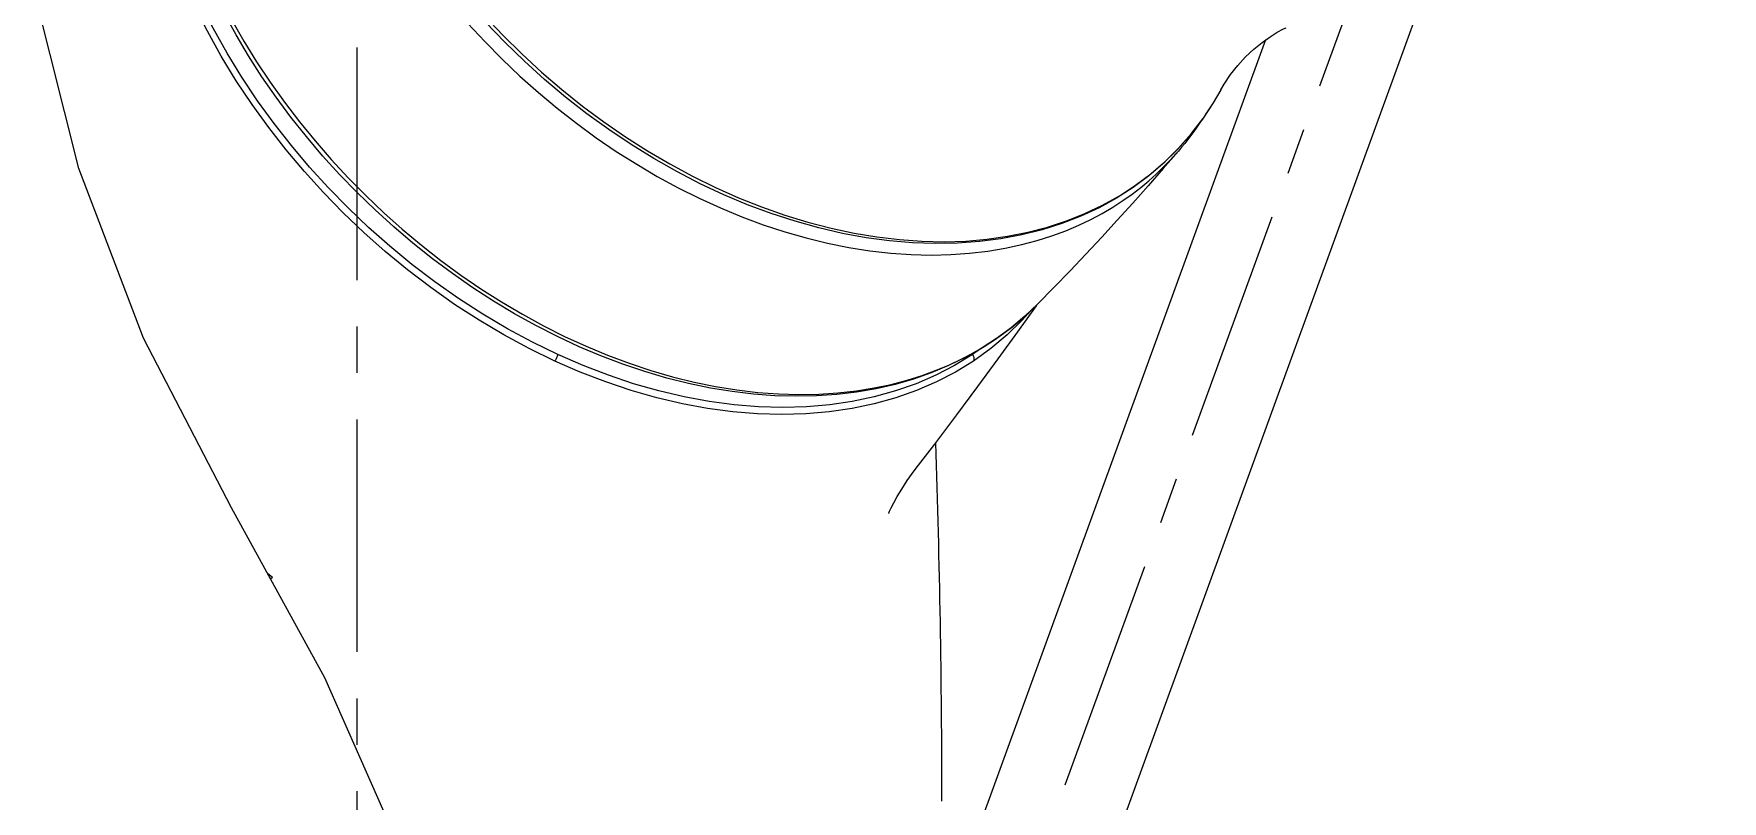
# Model space of a CAD drawing. Extents: x 30 to 624, y 450 to 870.
# Drawn here: x 512.6 to 576.2, y 606.9 to 635.8 of the extents above; entities that cross this region are included whole.
import ezdxf

# ---------------------------------------------------------------- set-up
doc = ezdxf.new("R2010")
doc.units = 0
doc.header["$LTSCALE"] = 7
doc.header["$MEASUREMENT"] = 0
doc.linetypes.add('CENTER', pattern=[2, 1.25, -0.25, 0.25, -0.25])
doc.layers.get('0').update_dxf_attribs({"color": 2, "linetype": 'CONTINUOUS'})
doc.layers.add('CL', color=1, linetype='CENTER')
doc.layers.add('D', color=2, linetype='CONTINUOUS')

msp = doc.modelspace()

# ---------------------------------------------------------------- linework, layer by layer
at = {"color": 7, "linetype": 'Continuous'}
for p, q in [((546.644, 586.975), (564.964, 637.31)), ((546.687, 601.713), (559.01, 635.57)), ((557.309, 633.679), (557.025, 633.189)), ((557.309, 633.679), (557.311, 633.683)), ((557.311, 633.683), (557.434, 633.895)), ((557.029, 633.196), (556.617, 632.573)), ((557.025, 633.189), (556.728, 632.741)), ((555.215, 630.984), (555.722, 631.487)), ((550.372, 625.553), (550.407, 625.602)), ((548.264, 623.925), (547.97, 623.714))]:
    msp.add_line(p, q, dxfattribs=at)
for points in [[(532.367, 623.714), (531.408, 624.181), (530.467, 624.688), (529.543, 625.234), (528.632, 625.824), (527.738, 626.453), (526.874, 627.11), (526.044, 627.792), (525.245, 628.501), (524.475, 629.235), (523.735, 629.993), (523.025, 630.775), (522.345, 631.582), (521.693, 632.415), (521.071, 633.272), (520.482, 634.155), (519.924, 635.066), (519.399, 636.003), (518.918, 636.948), (518.486, 637.896), (518.099, 638.853), (517.756, 639.818)], [(532.254, 623.471), (531.29, 623.94), (530.339, 624.453), (529.402, 625.008), (528.482, 625.604), (527.582, 626.238), (526.711, 626.903), (525.874, 627.593), (525.069, 628.308), (524.292, 629.051), (523.546, 629.817), (522.832, 630.606), (522.145, 631.422), (521.488, 632.264), (520.863, 633.13), (520.269, 634.021), (519.705, 634.943), (519.179, 635.887), (518.696, 636.844), (518.259, 637.806), (517.87, 638.775), (517.527, 639.747)], [(550.427, 625.621), (549.938, 625.156), (549.419, 624.721), (548.872, 624.316), (548.297, 623.944), (547.696, 623.605), (547.07, 623.299), (546.42, 623.029), (545.747, 622.793), (545.054, 622.593), (544.34, 622.429), (543.608, 622.302), (542.859, 622.212), (542.096, 622.159), (541.32, 622.144), (540.531, 622.166), (539.732, 622.225), (538.924, 622.321), (538.109, 622.454), (537.288, 622.624), (536.464, 622.831), (535.638, 623.073), (534.811, 623.351), (533.987, 623.663), (533.166, 624.01), (532.349, 624.39), (531.539, 624.802), (530.738, 625.246), (529.946, 625.721), (529.166, 626.226), (528.398, 626.76), (527.646, 627.321), (526.909, 627.908), (526.191, 628.521), (525.491, 629.158), (524.811, 629.818), (524.153, 630.499), (523.518, 631.2), (522.907, 631.92), (522.322, 632.657), (521.764, 633.409), (521.234, 634.176), (520.732, 634.956), (520.261, 635.746), (519.821, 636.546)], [(520.098, 636.308), (520.55, 635.519), (521.03, 634.74), (521.54, 633.973), (522.077, 633.22), (522.641, 632.48), (523.23, 631.758), (523.843, 631.053), (524.479, 630.366), (525.137, 629.699), (525.816, 629.054), (526.515, 628.431), (527.231, 627.832), (527.964, 627.258), (528.712, 626.709), (529.474, 626.189), (530.247, 625.697), (531.031, 625.234), (531.823, 624.801), (532.623, 624.399), (533.429, 624.029), (534.239, 623.692), (535.053, 623.387), (535.868, 623.117), (536.683, 622.881), (537.495, 622.679), (538.302, 622.514), (539.103, 622.384), (539.895, 622.291), (540.673, 622.233), (541.438, 622.212), (542.186, 622.225), (542.908, 622.272), (543.604, 622.35), (544.273, 622.458), (544.907, 622.593), (545.505, 622.75), (546.069, 622.927), (546.6, 623.122), (547.099, 623.331), (547.565, 623.552), (548.003, 623.783), (548.412, 624.023), (548.794, 624.269), (549.151, 624.52)], [(528.985, 636.176), (529.615, 635.496), (530.268, 634.836), (530.941, 634.198), (531.633, 633.581), (532.344, 632.988), (533.071, 632.42), (533.812, 631.878), (534.567, 631.364), (535.334, 630.878), (536.11, 630.421), (536.896, 629.994), (537.688, 629.598), (538.487, 629.233), (539.291, 628.901), (540.097, 628.601), (540.905, 628.336), (541.712, 628.104), (542.517, 627.908), (543.316, 627.747), (544.109, 627.622), (544.892, 627.533), (545.66, 627.479), (546.414, 627.461), (547.151, 627.478), (547.861, 627.527), (548.545, 627.608), (549.2, 627.717), (549.822, 627.852), (550.408, 628.008), (550.96, 628.184), (551.48, 628.377), (551.967, 628.584), (552.423, 628.802), (552.851, 629.03), (553.251, 629.266), (553.624, 629.508), (553.973, 629.755), (554.299, 630.005), (554.602, 630.256), (554.885, 630.509), (555.148, 630.763), (555.393, 631.015), (555.621, 631.266), (555.715, 631.374)], [(529.607, 636.467), (530.298, 635.737), (531.014, 635.03), (531.753, 634.349), (532.514, 633.696), (533.295, 633.071), (534.094, 632.476), (534.91, 631.913), (535.739, 631.384), (536.581, 630.889)], [(555.684, 631.439), (555.161, 630.924), (554.603, 630.446), (554.011, 630.006), (553.386, 629.604), (552.73, 629.243), (552.044, 628.923), (551.33, 628.645), (550.59, 628.41), (549.826, 628.217), (549.04, 628.069), (548.234, 627.965), (547.409, 627.905), (546.568, 627.89), (545.712, 627.919), (544.843, 627.993), (543.965, 628.111), (543.078, 628.274), (542.187, 628.48), (541.292, 628.73), (540.396, 629.022), (539.502, 629.356), (538.611, 629.731), (537.725, 630.146), (536.847, 630.6), (535.98, 631.091), (535.125, 631.62), (534.285, 632.183), (533.461, 632.78), (532.656, 633.409), (531.871, 634.069), (531.108, 634.758), (530.37, 635.475), (529.657, 636.217)], [(557.434, 633.895), (557.677, 634.255), (557.95, 634.6), (558.245, 634.92), (558.554, 635.212), (558.867, 635.468), (559.163, 635.68), (559.432, 635.846), (559.667, 635.972), (559.774, 636.021)], [(556.617, 632.573), (556.169, 631.989), (555.684, 631.439)], [(556.536, 632.468), (556.511, 632.429), (556.404, 632.271), (556.296, 632.116), (556.184, 631.964), (556.071, 631.813), (555.955, 631.664), (555.836, 631.518), (555.715, 631.374)], [(555.722, 631.487), (556.195, 632.024), (556.63, 632.594)], [(536.581, 630.889), (537.433, 630.429), (538.293, 630.006), (539.16, 629.62), (540.03, 629.273), (540.903, 628.966), (541.776, 628.698), (542.647, 628.471), (543.513, 628.286), (544.374, 628.142), (545.226, 628.04), (546.068, 627.981), (546.897, 627.964), (547.712, 627.989), (548.51, 628.057), (549.291, 628.167), (550.051, 628.319), (550.79, 628.513), (551.506, 628.748), (552.196, 629.023), (552.86, 629.339), (553.495, 629.694), (554.1, 630.087), (554.674, 630.517), (555.215, 630.984)], [(555.715, 631.374), (555.149, 630.718), (554.577, 630.065), (554, 629.417), (553.418, 628.773), (552.83, 628.134), (552.237, 627.499), (551.639, 626.868), (551.035, 626.243), (550.427, 625.621)], [(545.935, 619.547), (546.547, 620.346), (547.377, 621.442), (548.173, 622.509), (548.938, 623.551), (549.671, 624.566), (550.372, 625.553)], [(550.165, 625.372), (549.842, 625.007), (549.272, 624.452), (548.659, 623.94), (548.006, 623.471)], [(549.794, 625.031), (550.084, 625.289), (550.353, 625.547), (550.427, 625.621)], [(549.151, 624.52), (549.484, 624.775), (549.794, 625.031)], [(532.254, 623.471), (532.27, 623.491), (532.287, 623.515), (532.303, 623.542), (532.318, 623.57), (532.332, 623.6), (532.344, 623.63), (532.354, 623.659), (532.362, 623.688), (532.367, 623.714)], [(535.132, 622.361), (534.169, 622.684), (533.209, 623.055), (532.254, 623.471)], [(536.169, 622.344), (535.217, 622.616), (534.267, 622.934), (533.317, 623.3), (532.367, 623.714)], [(548.006, 623.471), (547.326, 623.055), (546.61, 622.684), (545.861, 622.361), (545.081, 622.086), (544.272, 621.86), (543.437, 621.683), (542.577, 621.557), (541.696, 621.481), (540.796, 621.455), (539.878, 621.481), (538.947, 621.557), (538.004, 621.683), (537.052, 621.86), (536.094, 622.086), (535.132, 622.361)], [(547.97, 623.714), (547.294, 623.3), (546.586, 622.934), (545.847, 622.616), (545.075, 622.344), (544.273, 622.12), (543.446, 621.945), (542.595, 621.82), (541.72, 621.744), (540.829, 621.719), (539.921, 621.744), (538.996, 621.82), (538.063, 621.945), (537.12, 622.12), (536.169, 622.344)], [(548.006, 623.471), (548.018, 623.491), (548.027, 623.515), (548.031, 623.542), (548.031, 623.57), (548.026, 623.6), (548.018, 623.63), (548.005, 623.659), (547.989, 623.688), (547.97, 623.714)], [(544.815, 617.732), (544.819, 617.744), (544.85, 617.815), (544.91, 617.943), (545.005, 618.128), (545.136, 618.365), (545.306, 618.647), (545.517, 618.97), (545.773, 619.331), (545.935, 619.547)]]:
    msp.add_lwpolyline(points, dxfattribs=at)
msp.add_arc((159.919, 606.897), 386.9, 0, 1.99863, dxfattribs=at)
at = {"layer": 'CL'}
for p, q in [((524.819, 598.521), (524.819, 693.521)), ((541.884, 581.207), (576.179, 675.431))]:
    msp.add_line(p, q, dxfattribs=at)
at = {"layer": 'D'}
for p, q in [((514.346, 630.718), (512.648, 637.48)), ((516.783, 624.327), (514.346, 630.718)), ((520.086, 617.949), (516.783, 624.327)), ((523.602, 611.546), (520.086, 617.949)), ((521.437, 615.489), (521.633, 615.335)), ((521.555, 615.274), (521.633, 615.335)), ((526.783, 604.327), (523.602, 611.546))]:
    msp.add_line(p, q, dxfattribs=at)

doc.saveas('drawing.dxf')
